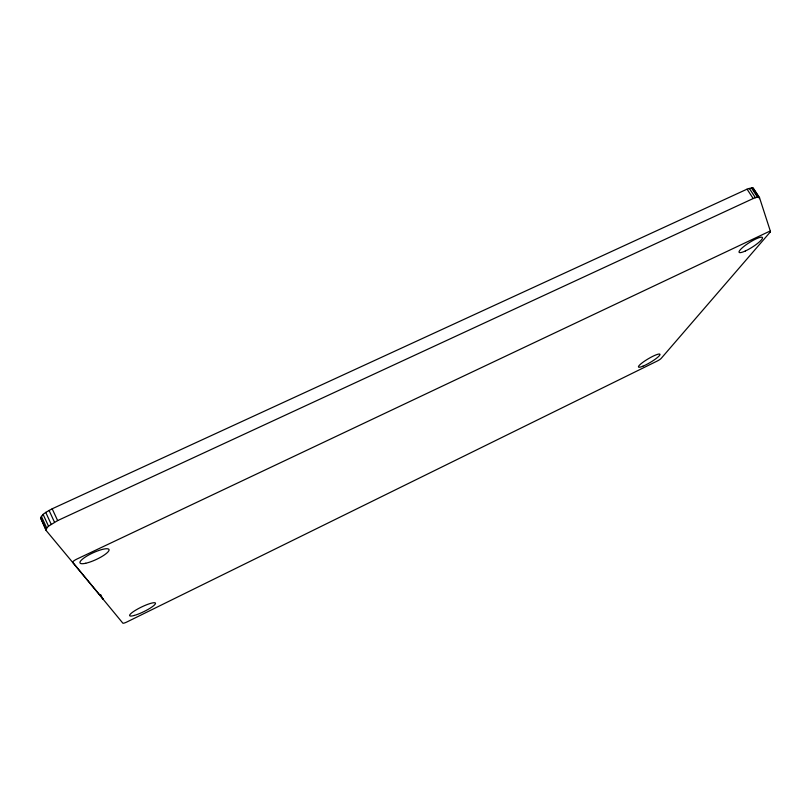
<?xml version="1.0" encoding="UTF-8"?>
<svg xmlns="http://www.w3.org/2000/svg" width="811" height="811" viewBox="0 0 811 811"><rect width="100%" height="100%" fill="white"/><g stroke="black" fill="none" stroke-linecap="round" stroke-linejoin="round"><path stroke-width="1.22" d="M753.247 189.419L752.75 187.767L747.053 189.166L52.178 508.791L45.74 512.39L43.105 514.397L40.55 517.793L46.126 530.485L103.402 599.349M759.339 198.685L759.501 197.62L753.399 188.334M46.126 530.485L46.734 528.022L48.518 526.197L57.632 520.591L753.186 198.533L757.454 197.083L759.501 197.62L770.45 231.459M752.75 187.767L758.863 197.073M753.926 190.443L756.633 194.559M751.321 187.746L757.454 197.083M749.232 188.284L755.365 197.641M747.053 189.166L753.186 198.533M100.676 594.605L102.744 599.086M52.178 508.791L57.632 520.591M49.055 510.372L54.489 522.183M45.74 512.39L51.164 524.21M43.105 514.397L48.518 526.197M41.331 516.242L46.734 528.022M40.55 517.793L45.933 529.553M770.055 232.24L661.178 358.391A3.518 0.578 -30.7 0 1 657.275 361.017L126.952 621.946A4.065 0.72 -25.8 0 1 122.856 623.172L72.777 562.418A5.434 1.267 -24.6 0 1 76.873 559.073L768.24 231.905A4.663 0.912 -32.6 0 1 770.055 232.24M85.713 563.26A15.977 3.7 -24.8 0 0 108.968 550.466A15.977 3.7 -24.8 0 0 88.784 554.967A15.977 3.7 -24.8 0 0 85.713 563.26M134.393 615.417A14.334 2.585 -25.9 0 0 155.337 603.891A14.334 2.585 -25.9 0 0 137.951 608.858A14.334 2.585 -25.9 0 0 134.393 615.417M745.319 250.994A13.807 2.707 -32.4 0 0 762.512 237.704A13.807 2.707 -32.4 0 0 744.498 245.976A13.807 2.707 -32.4 0 0 745.319 250.994M642.93 366.197A12.52 2.088 -30.7 0 0 659.972 354.721A12.52 2.088 -30.7 0 0 644.694 361.037A12.52 2.088 -30.7 0 0 642.93 366.197"/></g></svg>
